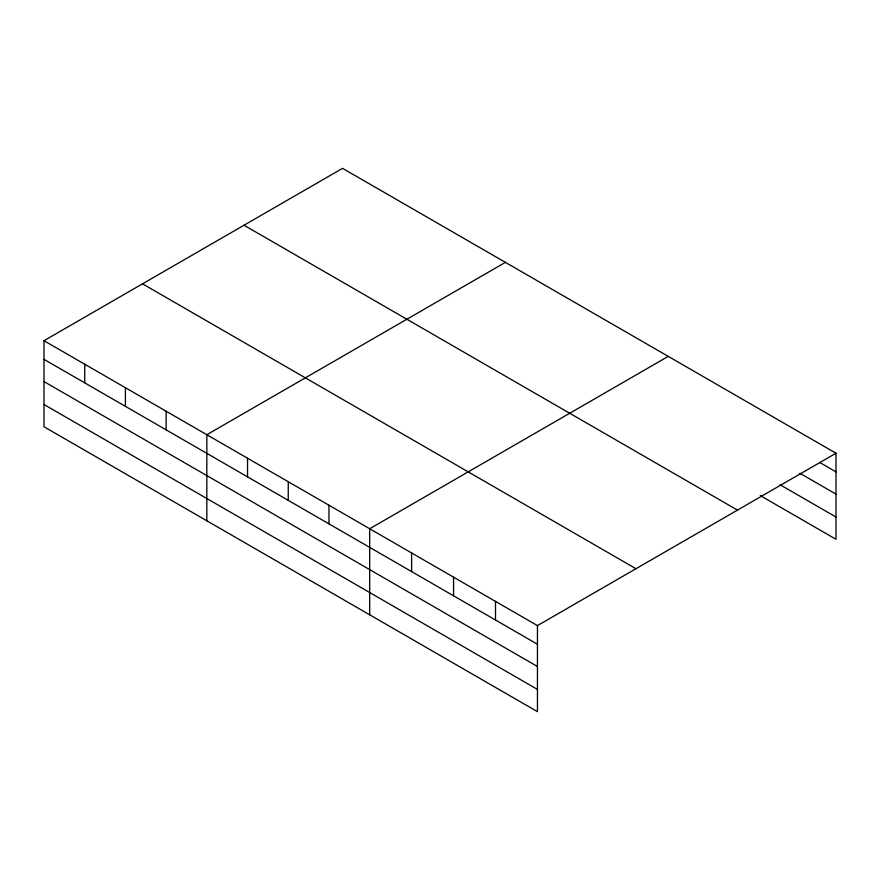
<?xml version="1.0" encoding="UTF-8"?>
<svg xmlns="http://www.w3.org/2000/svg" width="880" height="880" viewBox="0 0 880 880"><rect width="100%" height="100%" fill="white"/><g stroke="black" fill="none" stroke-linecap="round" stroke-linejoin="round"><path stroke-width="1.32" d="M44 340.714L537.449 625.603L537.449 711.656L44 426.767L44 340.714L342.551 168.344L836 453.233L836 539.286L760.265 495.561M505.395 262.361L206.833 434.731L206.833 520.773M668.228 356.378L369.677 528.748L369.677 614.79M537.449 625.603L836 453.233M819.687 462.451L836 471.867M799.887 473.264L836 494.109M780.076 484.748L836 517.033M244.035 225.236L737.473 510.114M142.527 283.833L635.965 568.722M44 359.348L537.449 644.237M44 381.59L537.449 666.479M44 404.514L537.449 689.403M495.506 601.392L495.506 620.015M453.563 577.17L453.563 595.804M411.62 552.959L411.62 571.593M328.966 505.241L328.966 523.875M288.255 481.734L288.255 500.368M247.544 458.238L247.544 476.861M166.133 411.224L166.133 429.858M125.422 387.728L125.422 406.351M84.711 364.221L84.711 382.855"/></g></svg>
